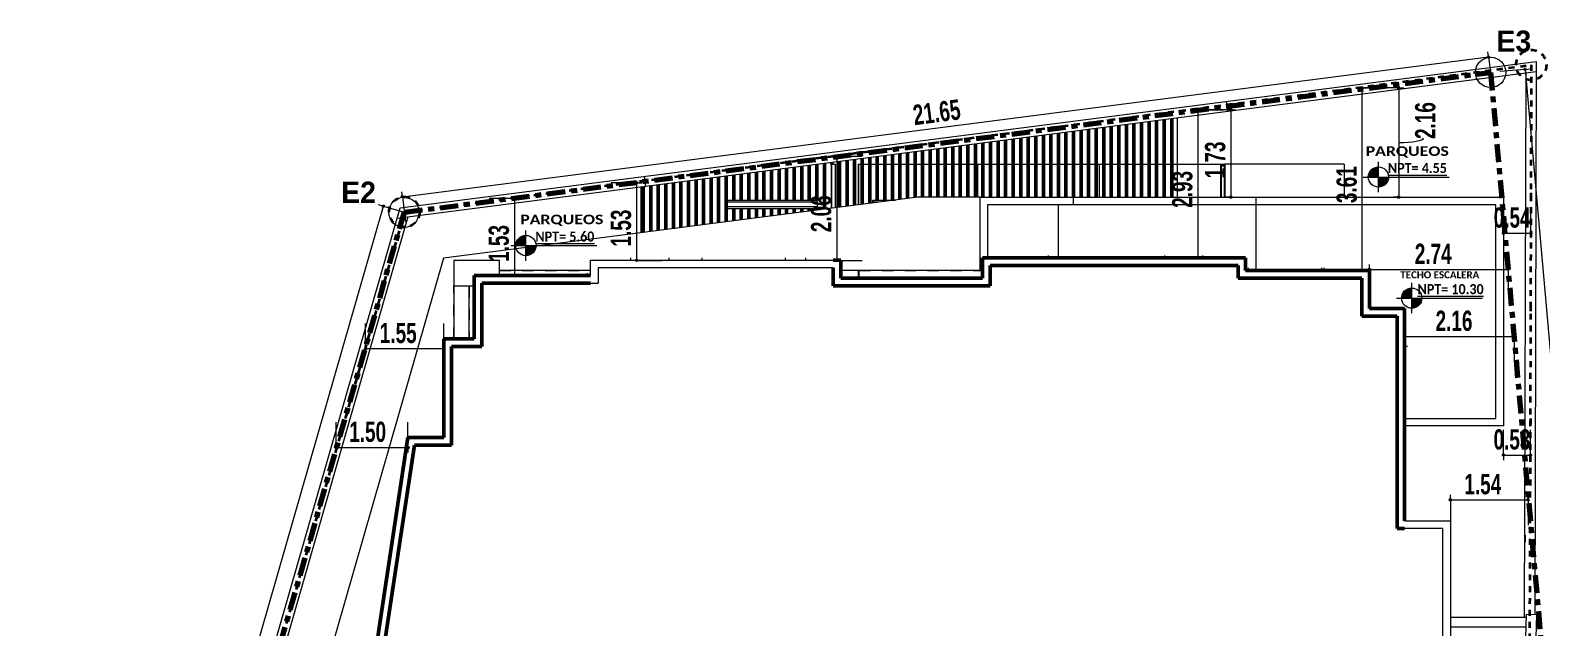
# Model space of a CAD drawing. Header units: metres. Extents: x -144 to 1000, y -717 to 29.
# Drawn here: x -67.53 to -42.01, y -570.44 to -560.35 of the extents above; entities that cross this region are included whole.
import ezdxf

# ---------------------------------------------------------------- set-up
doc = ezdxf.new("R2010")
doc.units = ezdxf.units.M
for name, pattern in [('Basculante', [0.11625, 0.075, -0.04125]), ('Dash Dot 3_16_', [0.595313, 0.357187, -0.119063, 0, -0.119063]), ('Elevado', [0.003969, 0.002381, -0.001587]), ('Trazo', [0.45, 0.225, -0.225])]:
    doc.linetypes.add(name, pattern=pattern)
doc.layers.get('0').update_dxf_attribs({"color": 1})
for name, color, linetype, lineweight in [('A-ANNO-DIMS', 1, 'Continuous', 9), ('A-DETL', 1, 'Continuous', 9), ('A-DETL-THIN', 1, 'Continuous', 9), ('A-FLOR', 2, 'Continuous', 9), ('A-FLOR-PATT', 8, 'Continuous', 50), ('A-GLAZ', 1, 'Continuous', 9), ('A-WALL', 4, 'Continuous', 9), ('C-PRKG', 2, 'Continuous', 9), ('G-ANNO-DIMS', 1, 'Continuous', 9), ('G-ANNO-TEXT', 2, 'Continuous', 9), ('S-BEAM', 1, 'Continuous', 9), ('S-BEAM-HDLN', 7, 'Trazo', 9), ('S-COLS', 7, 'Continuous', 9)]:
    doc.layers.add(name, color=color, linetype=linetype, lineweight=lineweight)
doc.styles.add('Britannic Bold_B_1', font='', dxfattribs={"width": 0.7, "height": 0.4})
doc.styles.add('Britannic Bold_B_2', font='', dxfattribs={"width": 1.1, "height": 0.009})
doc.styles.add('Calibri_B_3', font='calibrib.ttf', dxfattribs={"height": 0.15})
doc.styles.add('Calibri_B_5', font='calibrib.ttf', dxfattribs={"height": 0.66})
doc.styles.add('Calibri_B_6', font='calibrib.ttf', dxfattribs={"width": 0.9})
doc.styles.get('Britannic Bold_B_1').set_extended_font_data('Britannic Bold', bold=True)
doc.styles.get('Britannic Bold_B_2').set_extended_font_data('Britannic Bold', bold=True)

# ---------------------------------------------------------------- blocks, each defined once
blk = doc.blocks.new('tgitgigik')
at = {"layer": 'A-ANNO-DIMS', "lineweight": 25}
h = blk.add_hatch(color=256, dxfattribs=at)
edge = h.paths.add_edge_path()
edge.add_arc((-44.631, -594.206), 0.015, 0, 360)
h = blk.add_hatch(color=256, dxfattribs=at)
edge = h.paths.add_edge_path()
edge.add_arc((-43.909, -594.452), 0.015, 0, 360)
h = blk.add_hatch(color=256, dxfattribs=at)
edge = h.paths.add_edge_path()
edge.add_arc((-47.128, -594.82), 0.015, 0, 360)
h = blk.add_hatch(color=256, dxfattribs=at)
edge = h.paths.add_edge_path()
edge.add_arc((-46.408, -594.82), 0.015, 0, 360)
h = blk.add_hatch(color=256, dxfattribs=at)
edge = h.paths.add_edge_path()
edge.add_arc((-50.378, -595.251), 0.015, 0, 360)
h = blk.add_hatch(color=256, dxfattribs=at)
edge = h.paths.add_edge_path()
edge.add_arc((-49.727, -595.251), 0.015, 0, 360)
h = blk.add_hatch(color=256, dxfattribs=at)
edge = h.paths.add_edge_path()
edge.add_arc((-57.518, -596.165), 0.015, 0, 360)
h = blk.add_hatch(color=256, dxfattribs=at)
edge = h.paths.add_edge_path()
edge.add_arc((-61.475, -596.693), 0.015, 0, 360)
h = blk.add_hatch(color=256, dxfattribs=at)
edge = h.paths.add_edge_path()
edge.add_arc((-66.106, -596.97), 0.015, 0, 360)
h = blk.add_hatch(color=256, dxfattribs=at)
edge = h.paths.add_edge_path()
edge.add_arc((-63.89, -597.001), 0.015, 0, 360)
h = blk.add_hatch(color=256, dxfattribs=at)
edge = h.paths.add_edge_path()
edge.add_arc((-49.727, -596.977), 0.015, 0, 360)
h = blk.add_hatch(color=256, dxfattribs=at)
edge = h.paths.add_edge_path()
edge.add_arc((-46.408, -596.977), 0.015, 0, 360)
h = blk.add_hatch(color=256, dxfattribs=at)
edge = h.paths.add_edge_path()
edge.add_arc((-66.482, -597.156), 0.015, 0, 360)
h = blk.add_hatch(color=256, dxfattribs=at)
edge = h.paths.add_edge_path()
edge.add_arc((-44.336, -597.69), 0.015, 0, 360)
h = blk.add_hatch(color=256, dxfattribs=at)
edge = h.paths.add_edge_path()
edge.add_arc((-43.795, -597.69), 0.015, 0, 360)
h = blk.add_hatch(color=256, dxfattribs=at)
edge = h.paths.add_edge_path()
edge.add_arc((-61.475, -598.227), 0.015, 0, 360)
h = blk.add_hatch(color=256, dxfattribs=at)
edge = h.paths.add_edge_path()
edge.add_arc((-57.518, -598.227), 0.015, 0, 360)
h = blk.add_hatch(color=256, dxfattribs=at)
edge = h.paths.add_edge_path()
edge.add_arc((-50.378, -598.177), 0.015, 0, 360)
h = blk.add_hatch(color=256, dxfattribs=at)
edge = h.paths.add_edge_path()
edge.add_arc((-63.89, -598.527), 0.015, 0, 360)
h = blk.add_hatch(color=256, dxfattribs=at)
edge = h.paths.add_edge_path()
edge.add_arc((-47.128, -598.427), 0.015, 0, 360)
h = blk.add_hatch(color=256, dxfattribs=at)
edge = h.paths.add_edge_path()
edge.add_arc((-46.986, -598.405), 0.015, 0, 360)
h = blk.add_hatch(color=256, dxfattribs=at)
edge = h.paths.add_edge_path()
edge.add_arc((-44.246, -598.405), 0.015, 0, 360)
h = blk.add_hatch(color=256, dxfattribs=at)
edge = h.paths.add_edge_path()
edge.add_arc((-46.286, -599.73), 0.015, 0, 360)
h = blk.add_hatch(color=256, dxfattribs=at)
edge = h.paths.add_edge_path()
edge.add_arc((-44.124, -599.73), 0.015, 0, 360)
h = blk.add_hatch(color=256, dxfattribs=at)
edge = h.paths.add_edge_path()
edge.add_arc((-66.833, -599.971), 0.015, 0, 360)
h = blk.add_hatch(color=256, dxfattribs=at)
edge = h.paths.add_edge_path()
edge.add_arc((-65.286, -599.971), 0.015, 0, 360)
h = blk.add_hatch(color=256, dxfattribs=at)
edge = h.paths.add_edge_path()
edge.add_arc((-67.413, -601.924), 0.015, 0, 360)
h = blk.add_hatch(color=256, dxfattribs=at)
edge = h.paths.add_edge_path()
edge.add_arc((-65.995, -601.924), 0.015, 0, 360)
h = blk.add_hatch(color=256, dxfattribs=at)
edge = h.paths.add_edge_path()
edge.add_arc((-44.336, -602.075), 0.015, 0, 360)
h = blk.add_hatch(color=256, dxfattribs=at)
edge = h.paths.add_edge_path()
edge.add_arc((-43.802, -602.075), 0.015, 0, 360)
h = blk.add_hatch(color=256, dxfattribs=at)
edge = h.paths.add_edge_path()
edge.add_arc((-45.386, -602.959), 0.015, 0, 360)
h = blk.add_hatch(color=256, dxfattribs=at)
edge = h.paths.add_edge_path()
edge.add_arc((-43.85, -602.959), 0.015, 0, 360)
at = {"layer": 'G-ANNO-DIMS'}
h = blk.add_hatch(color=256, dxfattribs=at)
edge = h.paths.add_edge_path()
edge.add_line((-46.809, -596.579), (-47.009, -596.579))
edge.add_arc((-46.809, -596.579), 0.2, 90, 180, ccw=False)
edge.add_line((-46.809, -596.379), (-46.809, -596.579))
h = blk.add_hatch(color=256, dxfattribs=at)
edge = h.paths.add_edge_path()
edge.add_line((-46.809, -596.579), (-46.609, -596.579))
edge.add_arc((-46.809, -596.579), 0.2, 270, 360, ccw=False)
edge.add_line((-46.809, -596.779), (-46.809, -596.579))
h = blk.add_hatch(color=256, dxfattribs=at)
edge = h.paths.add_edge_path()
edge.add_line((-63.664, -597.934), (-63.864, -597.934))
edge.add_arc((-63.664, -597.934), 0.2, 90, 180, ccw=False)
edge.add_line((-63.664, -597.734), (-63.664, -597.934))
h = blk.add_hatch(color=256, dxfattribs=at)
edge = h.paths.add_edge_path()
edge.add_line((-63.664, -597.934), (-63.464, -597.934))
edge.add_arc((-63.664, -597.934), 0.2, 270, 360, ccw=False)
edge.add_line((-63.664, -598.134), (-63.664, -597.934))
h = blk.add_hatch(color=256, dxfattribs=at)
edge = h.paths.add_edge_path()
edge.add_line((-46.151, -598.973), (-46.351, -598.973))
edge.add_arc((-46.151, -598.973), 0.2, 90, 180, ccw=False)
edge.add_line((-46.151, -598.773), (-46.151, -598.973))
h = blk.add_hatch(color=256, dxfattribs=at)
edge = h.paths.add_edge_path()
edge.add_line((-46.151, -598.973), (-45.951, -598.973))
edge.add_arc((-46.151, -598.973), 0.2, 270, 360, ccw=False)
edge.add_line((-46.151, -599.173), (-46.151, -598.973))
at = {"layer": 'A-ANNO-DIMS'}
for p, q in [((-66.106, -596.97), (-44.631, -594.206)), ((-44.631, -594.206), (-44.643, -594.107)), ((-44.631, -594.206), (-44.567, -594.702)), ((-43.909, -594.452), (-44.408, -594.496)), ((-43.909, -594.452), (-43.81, -594.443)), ((-43.909, -594.452), (-41.509, -621.525)), ((-47.128, -594.82), (-47.228, -594.82)), ((-47.128, -598.427), (-47.128, -594.82)), ((-47.128, -594.82), (-46.628, -594.82)), ((-46.408, -594.82), (-46.908, -594.82)), ((-46.408, -594.82), (-46.408, -596.977)), ((-46.408, -594.82), (-46.308, -594.82)), ((-50.378, -595.251), (-50.478, -595.251)), ((-50.378, -595.251), (-50.378, -598.177)), ((-50.378, -595.251), (-49.878, -595.251)), ((-49.727, -595.251), (-50.227, -595.251)), ((-49.727, -595.251), (-49.727, -596.977)), ((-49.727, -595.251), (-49.627, -595.251)), ((-57.518, -596.165), (-57.618, -596.165)), ((-57.518, -596.165), (-57.518, -598.227)), ((-57.518, -596.165), (-57.018, -596.165)), ((-61.475, -596.693), (-61.975, -596.693)), ((-61.475, -596.693), (-61.475, -598.227)), ((-61.475, -596.693), (-61.375, -596.693)), ((-66.106, -596.97), (-66.119, -596.871)), ((-66.106, -596.97), (-66.042, -597.466)), ((-63.89, -597.001), (-64.39, -597.001)), ((-63.89, -597.001), (-63.89, -598.527)), ((-63.89, -597.001), (-63.79, -597.001)), ((-49.727, -596.977), (-49.827, -596.977)), ((-49.727, -596.977), (-49.227, -596.977)), ((-46.408, -596.977), (-46.508, -596.977)), ((-46.408, -596.977), (-45.908, -596.977)), ((-73.463, -621.448), (-66.482, -597.156)), ((-66.482, -597.156), (-66.578, -597.129)), ((-66.482, -597.156), (-66.001, -597.294)), ((-44.336, -597.69), (-44.336, -597.19)), ((-43.795, -597.69), (-43.795, -597.19)), ((-44.336, -597.69), (-43.795, -597.69)), ((-44.336, -597.69), (-44.336, -597.79)), ((-43.795, -597.69), (-43.795, -597.79)), ((-61.475, -598.227), (-61.575, -598.227)), ((-61.475, -598.227), (-60.975, -598.227)), ((-57.518, -598.227), (-57.618, -598.227)), ((-57.518, -598.227), (-57.018, -598.227)), ((-50.378, -598.177), (-50.478, -598.177)), ((-50.378, -598.177), (-49.878, -598.177)), ((-63.89, -598.527), (-63.99, -598.527)), ((-63.89, -598.527), (-63.39, -598.527)), ((-47.128, -598.427), (-47.628, -598.427)), ((-47.128, -598.427), (-47.028, -598.427)), ((-46.986, -598.405), (-46.986, -598.305)), ((-46.986, -598.405), (-44.246, -598.405)), ((-46.986, -598.405), (-46.986, -598.905)), ((-44.246, -598.405), (-44.246, -598.305)), ((-44.246, -598.405), (-44.246, -598.905)), ((-66.833, -599.971), (-66.833, -599.471)), ((-65.286, -599.971), (-65.286, -599.471)), ((-46.286, -599.73), (-46.286, -599.63)), ((-46.286, -599.73), (-44.124, -599.73)), ((-46.286, -599.73), (-46.286, -600.23)), ((-44.124, -599.73), (-44.124, -599.63)), ((-44.124, -599.73), (-44.124, -600.23)), ((-66.833, -599.971), (-65.286, -599.971)), ((-66.833, -599.971), (-66.833, -600.071)), ((-65.286, -599.971), (-65.286, -600.071)), ((-67.413, -601.924), (-67.413, -601.424)), ((-65.995, -601.924), (-65.995, -601.424)), ((-44.336, -602.075), (-44.336, -601.575)), ((-43.802, -602.075), (-43.802, -601.575)), ((-67.413, -601.924), (-65.959, -601.924)), ((-67.413, -601.924), (-67.413, -602.024)), ((-65.995, -601.924), (-65.995, -602.024)), ((-44.336, -602.075), (-43.802, -602.075)), ((-44.336, -602.075), (-44.336, -602.175)), ((-43.802, -602.075), (-43.802, -602.175)), ((-45.386, -602.959), (-45.386, -602.859)), ((-45.386, -602.959), (-43.85, -602.959)), ((-45.386, -602.959), (-45.386, -603.459)), ((-43.85, -602.959), (-43.85, -602.859)), ((-43.85, -602.959), (-43.85, -603.459))]:
    blk.add_line(p, q, dxfattribs=at)
at = {"layer": 'A-ANNO-DIMS', "lineweight": 25}
for centre in [(-44.631, -594.206), (-43.909, -594.452), (-47.128, -594.82), (-46.408, -594.82), (-50.378, -595.251), (-49.727, -595.251), (-57.518, -596.165), (-61.475, -596.693), (-66.106, -596.97), (-63.89, -597.001), (-49.727, -596.977), (-46.408, -596.977), (-66.482, -597.156), (-44.336, -597.69), (-43.795, -597.69), (-61.475, -598.227), (-57.518, -598.227), (-50.378, -598.177), (-63.89, -598.527), (-47.128, -598.427), (-46.986, -598.405), (-44.246, -598.405), (-46.286, -599.73), (-44.124, -599.73), (-66.833, -599.971), (-65.286, -599.971), (-67.413, -601.924), (-65.995, -601.924), (-44.336, -602.075), (-43.802, -602.075), (-45.386, -602.959), (-43.85, -602.959)]:
    blk.add_circle(centre, 0.015, dxfattribs=at)
at = {"layer": 'A-ANNO-DIMS'}
blk.add_ellipse((-46.408, -595.808), major_axis=(0.491, 0), ratio=0.184845, start_param=4.712389, end_param=6.283185, dxfattribs=at)
at = {"layer": 'A-DETL', "linetype": 'Elevado', "lineweight": 35}
for p, q in [((-66.059, -597.27), (-43.788, -594.364)), ((-43.788, -594.364), (-43.824, -606.664)), ((-73.053, -621.605), (-66.059, -597.27))]:
    blk.add_line(p, q, dxfattribs=at)
at = {"layer": 'A-DETL', "linetype": 'Dash Dot 3_16_', "lineweight": 70}
for p, q in [((-66.067, -597.276), (-44.591, -594.512)), ((-44.591, -594.512), (-42.191, -621.586)), ((-73.047, -621.568), (-66.067, -597.276))]:
    blk.add_line(p, q, dxfattribs=at)
at = {"layer": 'A-DETL'}
for p, q in [((-46.986, -594.82), (-47.086, -594.82)), ((-50.336, -595.251), (-50.436, -595.251)), ((-54.56, -595.795), (-54.66, -595.795)), ((-57.436, -596.165), (-57.536, -596.165)), ((-61.536, -596.693), (-61.476, -596.693)), ((-63.91, -597.001), (-63.85, -597.001)), ((-63.91, -597.001), (-63.85, -597.001)), ((-44.246, -598.427), (-44.246, -598.627)), ((-66.833, -599.937), (-66.833, -599.897)), ((-66.833, -599.937), (-66.833, -599.897)), ((-44.124, -599.777), (-44.124, -599.877)), ((-44.124, -599.777), (-44.124, -599.877)), ((-67.413, -601.907), (-67.413, -601.867)), ((-67.413, -601.907), (-67.413, -601.867)), ((-65.995, -601.917), (-65.995, -601.877)), ((-43.85, -602.877), (-43.85, -602.977)), ((-43.85, -602.877), (-43.85, -602.977)), ((-43.75, -603.857), (-43.75, -603.957)), ((-68.1, -604.327), (-68.1, -604.267)), ((-68.1, -604.327), (-68.1, -604.267))]:
    blk.add_line(p, q, dxfattribs=at)
at = {"layer": 'A-DETL', "linetype": 'Basculante', "lineweight": 35}
for p, q in [((-43.795, -596.891), (-43.795, -597.031)), ((-43.802, -599.112), (-43.802, -599.352)), ((-43.802, -601.349), (-43.802, -601.529)), ((-43.814, -603.304), (-43.814, -603.444))]:
    blk.add_line(p, q, dxfattribs=at)
at = {"layer": 'A-DETL', "linetype": 'Elevado', "lineweight": 35}
for centre in [(-43.788, -594.364), (-66.067, -597.271)]:
    blk.add_circle(centre, 0.3, dxfattribs=at)
at = {"layer": 'A-DETL-THIN', "lineweight": 5}
for p, q in [((-43.902, -603.757), (-43.902, -603.657)), ((-43.902, -603.797), (-43.902, -603.757))]:
    blk.add_line(p, q, dxfattribs=at)
for centre in [(-44.591, -594.512), (-66.074, -597.277)]:
    blk.add_circle(centre, 0.3, dxfattribs=at)
at = {"layer": 'A-FLOR'}
for p, q in [((-50.786, -595.412), (-50.786, -596.977)), ((-61.386, -597.682), (-61.386, -596.776)), ((-55.913, -596.977), (-65.294, -598.185)), ((-54.686, -596.977), (-55.913, -596.977)), ((-53.136, -598.177), (-53.136, -597.127)), ((-49.236, -597.127), (-49.236, -598.427)), ((-65.294, -598.185), (-72.019, -621.586)), ((-46.986, -599.177), (-46.986, -598.427))]:
    blk.add_line(p, q, dxfattribs=at)
at = {"layer": 'A-FLOR-PATT', "transparency": 33554559}
for p, q in [((-52.09, -596.977), (-52.09, -595.579)), ((-51.941, -596.977), (-51.941, -595.56)), ((-51.791, -596.977), (-51.791, -595.541)), ((-51.642, -596.977), (-51.642, -595.522)), ((-51.493, -596.977), (-51.493, -595.503)), ((-51.344, -596.977), (-51.344, -595.483)), ((-51.194, -596.977), (-51.194, -595.464)), ((-51.045, -596.977), (-51.045, -595.445)), ((-50.896, -596.977), (-50.896, -595.426)), ((-54.329, -596.977), (-54.329, -595.868)), ((-54.18, -596.977), (-54.18, -595.848)), ((-54.031, -596.977), (-54.031, -595.829)), ((-53.881, -596.977), (-53.881, -595.81)), ((-53.732, -596.977), (-53.732, -595.791)), ((-53.583, -596.977), (-53.583, -595.771)), ((-53.433, -596.977), (-53.433, -595.752)), ((-53.284, -596.977), (-53.284, -595.733)), ((-53.135, -596.977), (-53.135, -595.714)), ((-52.986, -596.977), (-52.986, -595.695)), ((-52.836, -596.977), (-52.836, -595.675)), ((-52.687, -596.977), (-52.687, -595.656)), ((-52.538, -596.977), (-52.538, -595.637)), ((-52.389, -596.977), (-52.389, -595.618)), ((-52.239, -596.977), (-52.239, -595.599)), ((-56.718, -597.034), (-56.718, -596.175)), ((-56.568, -597.034), (-56.568, -596.156)), ((-56.419, -597.034), (-56.419, -596.137)), ((-56.27, -597.023), (-56.27, -596.117)), ((-56.121, -597.004), (-56.121, -596.098)), ((-55.971, -596.985), (-55.971, -596.079)), ((-55.822, -596.977), (-55.822, -596.06)), ((-55.673, -596.977), (-55.673, -596.04)), ((-55.523, -596.977), (-55.523, -596.021)), ((-55.374, -596.977), (-55.374, -596.002)), ((-55.225, -596.977), (-55.225, -595.983)), ((-55.076, -596.977), (-55.076, -595.964)), ((-54.926, -596.977), (-54.926, -595.944)), ((-54.777, -596.977), (-54.777, -595.925)), ((-54.628, -596.977), (-54.628, -595.906)), ((-54.478, -596.977), (-54.478, -595.887)), ((-58.957, -597.034), (-58.957, -596.463)), ((-58.808, -597.034), (-58.808, -596.444)), ((-58.658, -597.034), (-58.658, -596.425)), ((-58.509, -597.034), (-58.509, -596.405)), ((-58.36, -597.034), (-58.36, -596.386)), ((-58.21, -597.034), (-58.21, -596.367)), ((-58.061, -597.034), (-58.061, -596.348)), ((-57.912, -597.043), (-57.912, -596.329)), ((-57.763, -597.215), (-57.763, -596.309)), ((-57.613, -596.326), (-57.613, -596.29)), ((-57.464, -597.177), (-57.464, -596.271)), ((-57.315, -597.158), (-57.315, -596.252)), ((-57.165, -597.138), (-57.165, -596.233)), ((-57.016, -597.119), (-57.016, -596.213)), ((-56.867, -597.1), (-56.867, -596.194)), ((-61.345, -597.676), (-61.345, -596.77)), ((-61.196, -597.657), (-61.196, -596.751)), ((-61.047, -597.638), (-61.047, -596.732)), ((-60.897, -597.619), (-60.897, -596.713)), ((-60.748, -597.6), (-60.748, -596.694)), ((-60.599, -597.58), (-60.599, -596.674)), ((-60.45, -597.561), (-60.45, -596.655)), ((-60.3, -597.542), (-60.3, -596.636)), ((-60.151, -597.523), (-60.151, -596.617)), ((-60.002, -597.503), (-60.002, -596.598)), ((-59.853, -597.484), (-59.853, -596.578)), ((-59.703, -597.465), (-59.703, -596.559)), ((-59.554, -597.034), (-59.554, -596.54)), ((-59.405, -597.034), (-59.405, -596.521)), ((-59.255, -597.034), (-59.255, -596.502)), ((-59.106, -597.034), (-59.106, -596.482)), ((-59.554, -597.446), (-59.554, -597.21)), ((-59.405, -597.427), (-59.405, -597.21)), ((-59.255, -597.407), (-59.255, -597.21)), ((-59.106, -597.388), (-59.106, -597.21)), ((-58.957, -597.369), (-58.957, -597.21)), ((-58.808, -597.35), (-58.808, -597.21)), ((-58.658, -597.331), (-58.658, -597.21)), ((-58.509, -597.311), (-58.509, -597.21)), ((-58.36, -597.292), (-58.36, -597.21)), ((-58.21, -597.273), (-58.21, -597.21)), ((-58.061, -597.254), (-58.061, -597.21)), ((-57.912, -597.235), (-57.912, -597.201))]:
    blk.add_line(p, q, dxfattribs=at)
at = {"layer": 'A-GLAZ'}
for p, q in [((-61.586, -598.223), (-61.586, -598.177)), ((-60.836, -598.177), (-60.836, -598.223)), ((-60.186, -598.177), (-60.186, -598.223)), ((-58.536, -598.177), (-58.536, -598.223)), ((-58.136, -598.177), (-58.136, -598.223)), ((-53.336, -598.127), (-53.336, -598.177)), ((-51.036, -598.127), (-51.036, -598.177)), ((-50.285, -598.127), (-50.285, -598.177)), ((-62.451, -598.477), (-62.451, -598.527)), ((-49.387, -598.377), (-49.387, -598.427)), ((-47.936, -598.377), (-47.936, -598.427)), ((-47.936, -598.377), (-47.936, -598.427)), ((-47.936, -598.377), (-47.936, -598.427)), ((-47.936, -598.377), (-47.936, -598.427)), ((-47.936, -598.377), (-47.936, -598.427)), ((-47.936, -598.377), (-47.936, -598.427)), ((-47.936, -598.377), (-47.936, -598.427)), ((-47.936, -598.377), (-47.936, -598.427)), ((-47.886, -598.377), (-47.886, -598.427)), ((-46.236, -599.927), (-46.286, -599.927))]:
    blk.add_line(p, q, dxfattribs=at)
at = {"layer": 'A-WALL'}
for p, q in [((-66.152, -597.187), (-43.688, -594.296)), ((-43.688, -594.296), (-43.72, -605.224)), ((-43.688, -594.498), (-66.212, -597.397)), ((-43.92, -605.276), (-43.888, -594.524)), ((-49.82, -595.086), (-49.794, -595.284)), ((-61.323, -596.566), (-61.297, -596.764)), ((-54.686, -596.977), (-44.336, -596.977)), ((-54.686, -598.427), (-54.686, -596.977)), ((-52.836, -597.127), (-52.836, -596.977)), ((-49.236, -596.977), (-49.236, -597.127)), ((-44.336, -596.977), (-44.336, -601.499)), ((-73.163, -621.586), (-66.152, -597.187)), ((-65.996, -597.369), (-72.946, -621.553)), ((-44.486, -597.127), (-54.536, -597.127)), ((-54.536, -597.127), (-54.536, -598.177)), ((-44.486, -601.349), (-44.486, -597.127)), ((-62.386, -598.223), (-57.586, -598.223)), ((-62.386, -598.527), (-62.386, -598.223)), ((-64.186, -598.527), (-62.386, -598.527)), ((-57.586, -598.373), (-62.236, -598.373)), ((-62.236, -598.373), (-62.236, -598.677)), ((-57.586, -598.377), (-62.236, -598.377)), ((-62.386, -598.677), (-62.236, -598.677)), ((-46.291, -599.177), (-46.286, -599.177)), ((-46.286, -599.327), (-46.286, -599.177)), ((-65.293, -599.777), (-65.286, -599.777)), ((-65.293, -601.727), (-65.293, -599.777)), ((-46.286, -601.349), (-44.486, -601.349)), ((-44.336, -601.499), (-46.286, -601.499)), ((-46.291, -603.376), (-45.386, -603.376)), ((-45.536, -603.526), (-46.291, -603.526)), ((-45.536, -607.326), (-45.536, -603.526)), ((-45.386, -603.376), (-45.386, -607.476)), ((-45.386, -605.276), (-43.883, -605.276)), ((-44.371, -621.727), (-43.881, -605.22)), ((-43.681, -605.226), (-44.171, -621.727)), ((-43.881, -605.22), (-43.681, -605.226)), ((-43.683, -605.276), (-43.628, -605.276)), ((-43.628, -605.276), (-43.628, -605.476)), ((-43.889, -605.476), (-45.386, -605.476)), ((-43.628, -605.476), (-43.688, -605.476))]:
    blk.add_line(p, q, dxfattribs=at)
at = {"layer": 'A-WALL', "lineweight": 50}
for p, q in [((-57.436, -598.223), (-57.586, -598.223)), ((-57.436, -598.223), (-57.436, -598.577)), ((-54.637, -598.577), (-54.637, -598.177)), ((-54.637, -598.177), (-49.435, -598.177)), ((-49.435, -598.177), (-49.435, -598.427)), ((-64.686, -598.527), (-62.386, -598.527)), ((-64.686, -599.777), (-64.686, -598.527)), ((-57.586, -598.727), (-57.586, -598.373)), ((-54.487, -598.327), (-54.487, -598.727)), ((-49.585, -598.327), (-54.487, -598.327)), ((-49.585, -598.577), (-49.585, -598.327)), ((-49.435, -598.427), (-46.986, -598.427)), ((-46.986, -598.427), (-46.986, -599.177)), ((-62.386, -598.677), (-64.536, -598.677)), ((-64.536, -598.677), (-64.536, -599.927)), ((-54.487, -598.727), (-57.586, -598.727)), ((-57.436, -598.577), (-54.637, -598.577)), ((-47.136, -598.577), (-49.585, -598.577)), ((-47.136, -599.327), (-47.136, -598.577)), ((-46.441, -599.327), (-47.136, -599.327)), ((-46.986, -599.177), (-46.291, -599.177)), ((-46.441, -603.526), (-46.441, -599.327)), ((-46.291, -599.177), (-46.291, -603.376)), ((-65.286, -599.777), (-64.686, -599.777)), ((-65.286, -601.727), (-65.286, -599.777)), ((-64.536, -599.927), (-65.136, -599.927)), ((-65.136, -599.927), (-65.136, -601.877)), ((-66.865, -607.476), (-65.995, -601.727)), ((-65.995, -601.727), (-65.286, -601.727)), ((-65.866, -601.877), (-66.69, -607.326)), ((-65.136, -601.877), (-65.866, -601.877)), ((-46.441, -603.526), (-46.291, -603.526))]:
    blk.add_line(p, q, dxfattribs=at)
at = {"layer": 'C-PRKG'}
for p, q in [((-57.621, -596.326), (-57.621, -596.326)), ((-57.621, -596.326), (-57.547, -596.326)), ((-57.621, -597.197), (-57.621, -596.326)), ((-57.621, -596.326), (-57.621, -597.197)), ((-57.547, -596.326), (-57.547, -597.188)), ((-57.098, -596.326), (-57.098, -597.13)), ((-57.086, -596.326), (-57.086, -597.128)), ((-54.733, -596.326), (-54.659, -596.326)), ((-54.733, -596.326), (-54.733, -596.977)), ((-54.659, -596.326), (-54.659, -596.977)), ((-54.659, -596.326), (-54.659, -596.977)), ((-52.333, -596.326), (-52.259, -596.326)), ((-52.333, -596.326), (-52.333, -596.977)), ((-52.259, -596.326), (-52.259, -596.977)), ((-52.259, -596.326), (-52.259, -596.977)), ((-49.925, -596.326), (-49.851, -596.326)), ((-49.925, -596.977), (-49.925, -596.326)), ((-49.921, -596.326), (-49.847, -596.326)), ((-49.921, -596.326), (-49.921, -596.977)), ((-49.851, -596.977), (-49.851, -596.326)), ((-49.847, -596.326), (-49.847, -596.977)), ((-49.847, -596.326), (-49.847, -596.977)), ((-47.486, -596.326), (-47.486, -596.977)), ((-47.486, -596.326), (-47.486, -596.977)), ((-59.684, -597.034), (-59.686, -597.034)), ((-59.686, -597.034), (-59.686, -597.21)), ((-59.679, -597.077), (-59.684, -597.034)), ((-59.684, -597.034), (-57.913, -597.034)), ((-57.913, -597.034), (-57.907, -597.077)), ((-56.808, -597.077), (-56.808, -597.034)), ((-56.808, -597.034), (-56.357, -597.034)), ((-59.686, -597.21), (-59.684, -597.21)), ((-59.684, -597.21), (-59.679, -597.167)), ((-57.913, -597.21), (-59.684, -597.21)), ((-59.679, -597.167), (-59.679, -597.077)), ((-57.907, -597.077), (-59.679, -597.077)), ((-57.907, -597.167), (-59.679, -597.167)), ((-57.907, -597.167), (-57.913, -597.21)), ((-57.907, -597.077), (-57.907, -597.167)), ((-56.808, -597.092), (-56.808, -597.077)), ((-56.689, -597.077), (-56.808, -597.077))]:
    blk.add_line(p, q, dxfattribs=at)
at = {"layer": 'C-PRKG', "lineweight": 15}
for p, q in [((-57.098, -596.326), (-54.733, -596.326)), ((-57.086, -596.326), (-54.733, -596.326)), ((-54.659, -596.326), (-52.333, -596.326)), ((-54.659, -596.326), (-52.333, -596.326)), ((-52.259, -596.326), (-49.925, -596.326)), ((-52.259, -596.326), (-49.925, -596.326)), ((-47.486, -596.326), (-49.847, -596.326)), ((-47.486, -596.326), (-49.847, -596.326))]:
    blk.add_line(p, q, dxfattribs=at)
at = {"layer": 'G-ANNO-DIMS'}
for p, q in [((-46.809, -596.879), (-46.809, -596.279)), ((-47.109, -596.579), (-45.409, -596.579)), ((-63.664, -598.234), (-63.664, -597.634)), ((-63.964, -597.934), (-62.264, -597.934)), ((-46.151, -599.273), (-46.151, -598.673)), ((-46.451, -598.973), (-44.751, -598.973))]:
    blk.add_line(p, q, dxfattribs=at)
for centre in [(-46.809, -596.579), (-63.664, -597.934), (-46.151, -598.973)]:
    blk.add_circle(centre, 0.2, dxfattribs=at)
at = {"layer": 'S-BEAM'}
for p, q in [((-62.386, -598.427), (-64.186, -598.427)), ((-57.085, -598.577), (-57.085, -598.427)), ((-54.637, -598.427), (-57.085, -598.427)), ((-65.086, -598.719), (-65.086, -599.777)), ((-64.786, -599.777), (-64.786, -598.727))]:
    blk.add_line(p, q, dxfattribs=at)
at = {"layer": 'S-BEAM-HDLN'}
for p, q in [((-64.186, -598.427), (-62.386, -598.427)), ((-57.073, -598.577), (-57.073, -598.427)), ((-57.073, -598.427), (-54.637, -598.427)), ((-65.086, -599.777), (-65.086, -598.732)), ((-65.086, -598.732), (-64.786, -598.732)), ((-64.786, -598.732), (-64.786, -599.777))]:
    blk.add_line(p, q, dxfattribs=at)
at = {"layer": 'S-COLS'}
for p, q in [((-64.186, -598.227), (-65.086, -598.227)), ((-65.086, -598.227), (-65.086, -598.727)), ((-64.186, -598.527), (-64.186, -598.227)), ((-57.086, -598.427), (-57.436, -598.427)), ((-57.086, -598.577), (-57.086, -598.427)), ((-65.086, -598.727), (-64.686, -598.727))]:
    blk.add_line(p, q, dxfattribs=at)
at = {"layer": 'A-ANNO-DIMS', "style": 'Britannic Bold_B_1', "width": 0.7}
for s, rotation, p in [('21.65', 7.3333, (-55.981, -595.556)), ('2.16', 90, (-45.684, -595.828)), ('1.73', 90, (-49.838, -596.607)), ('2.93', 90, (-50.488, -597.188)), ('3.61', 90, (-47.238, -597.095)), ('2.06', 90, (-57.628, -597.67)), ('1.53', 90, (-61.585, -597.953)), ('1.53', 90, (-64, -598.257))]:
    blk.add_text(s, height=0.4, rotation=rotation, dxfattribs=at).set_placement(p)
for s, p in [('0.54', (-44.53, -597.58)), ('2.74', (-46.09, -598.295)), ('1.55', (-66.552, -599.861)), ('2.16', (-45.679, -599.62)), ('1.50', (-67.157, -601.814)), ('0.53', (-44.533, -601.965)), ('1.54', (-45.11, -602.849))]:
    blk.add_text(s, height=0.4, dxfattribs=at).set_placement(p)
at = {"layer": 'G-ANNO-DIMS', "style": 'Calibri_B_6', "width": 0.9}
for s, p in [('%%UNPT= 4.55', (-46.621, -596.501)), ('%%UNPT= 5.60', (-63.476, -597.856)), ('%%UNPT= 10.30', (-46.035, -598.895))]:
    blk.add_text(s, height=0.2, dxfattribs=at).set_placement(p)
at = {"layer": 'G-ANNO-TEXT'}
for s, height, style, p in [('E3', 0.42, 'Britannic Bold_B_2', (-44.475, -594.105)), ('E2', 0.42, 'Britannic Bold_B_2', (-67.315, -597.091)), ('TECHO ESCALERA', 0.14, 'Calibri_B_5', (-46.375, -598.581))]:
    blk.add_text(s, height=height, dxfattribs=dict(at, style=style)).set_placement(p)
at = {"layer": 'G-ANNO-TEXT', "style": 'Calibri_B_3', "width": 1.2}
for p in [(-47.062, -596.162), (-63.776, -597.513)]:
    blk.add_text('PARQUEOS', height=0.19, dxfattribs=at).set_placement(p)

msp = doc.modelspace()

# ---------------------------------------------------------------- block references
at = {"color": 3, "xscale": 0.8541994150743745, "yscale": 0.8541994150743745, "zscale": 0.8541994150743745}
msp.add_blockref('tgitgigik', (-4.781, -53.23), dxfattribs=at)

doc.saveas('drawing.dxf')
